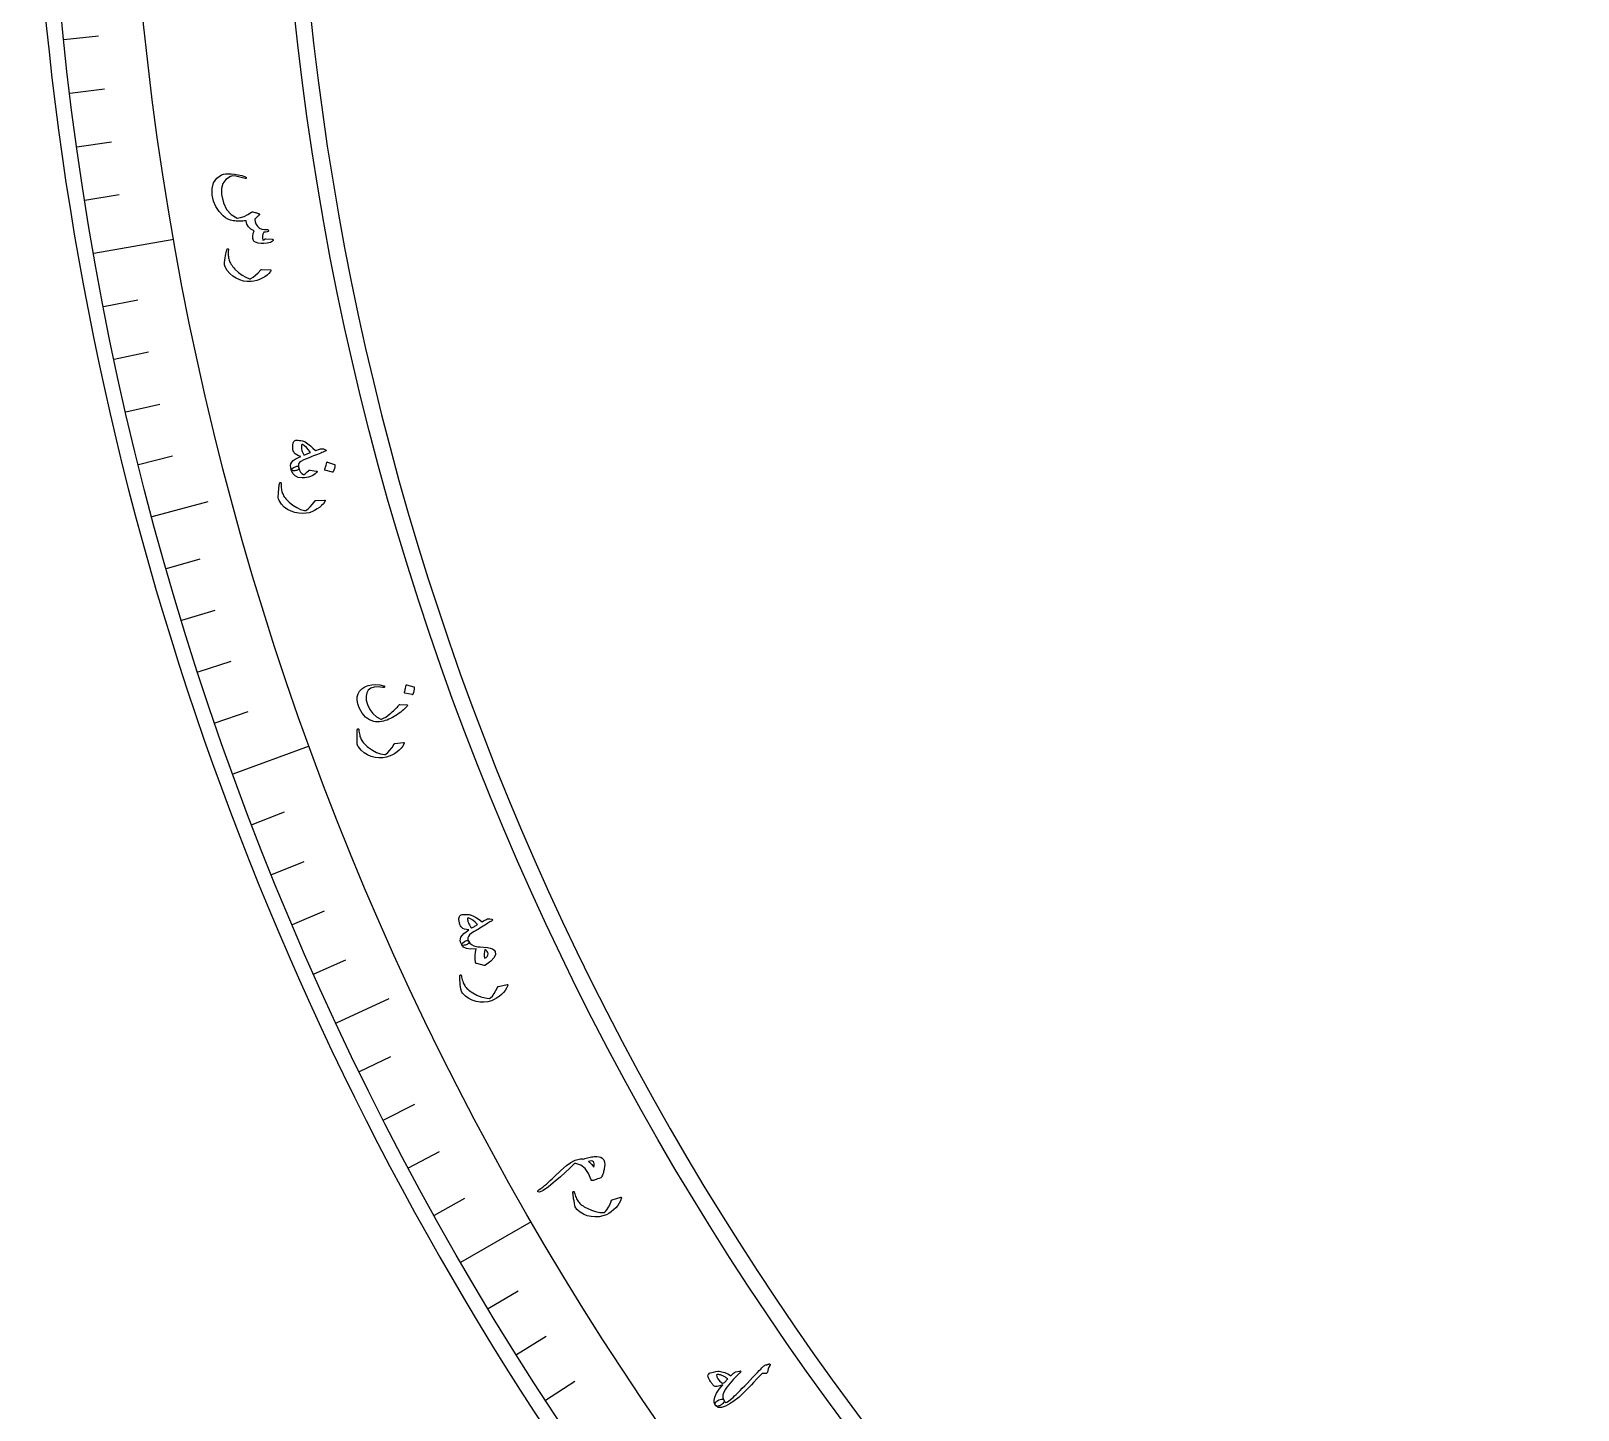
# Model space of a CAD drawing. Header units: millimetres. Extents: x -77 to 77, y -78 to 103.
# Drawn here: x -77.5 to -38.91, y -42.24 to -7.84 of the extents above; entities that cross this region are included whole.
import ezdxf

# ---------------------------------------------------------------- set-up
doc = ezdxf.new("R2010")
doc.units = ezdxf.units.MM
for name, color, linetype in [('CUT_INNER', 6, 'Continuous'), ('CUT_OUTER', 1, 'Continuous'), ('ENGRAVE', 7, 'Continuous'), ('ENGRAVE_FINE', 8, 'Continuous'), ('TEXT', 5, 'Continuous')]:
    doc.layers.add(name, color=color, linetype=linetype)

msp = doc.modelspace()

# ---------------------------------------------------------------- linework, layer by layer
at = {"layer": 'CUT_INNER'}
msp.add_arc((0.0001, -0.0002), 70.9124, 92.273101, 354.023615, dxfattribs=at)
at = {"layer": 'CUT_OUTER'}
msp.add_arc((0, -0.0003), 77.4997, 178.346942, 3.754487, dxfattribs=at)
at = {"layer": 'ENGRAVE'}
for points in [[(-75.9334, -13.3891), (-73.9352, -13.0368)], [(-74.4775, -19.9562), (-73.0776, -19.5811)], [(-72.4548, -26.3714), (-70.5482, -25.6774)], [(-69.8806, -32.5859), (-68.5672, -31.9734)], [(-66.7747, -38.5524), (-65.0176, -37.5379)]]:
    msp.add_lwpolyline(points, dxfattribs=at)
for radius in [77.1047, 75.0758, 71.3077]:
    msp.add_circle((0, 0), radius, dxfattribs=at)
at = {"layer": 'ENGRAVE_FINE'}
for points in [[(-76.6824, -8.0596), (-75.8176, -7.9687)], [(-76.53, -9.3967), (-75.667, -9.2907)], [(-76.3544, -10.7309), (-75.4933, -10.6099)], [(-76.1555, -12.0618), (-75.2966, -11.9258)], [(-75.6881, -14.7123), (-74.8345, -14.5464)], [(-75.4198, -16.031), (-74.5693, -15.8502)], [(-75.1286, -17.3448), (-74.2813, -17.1492)], [(-74.8144, -18.6533), (-73.9707, -18.443)], [(-74.1178, -21.2529), (-73.282, -21.0133)], [(-73.7356, -22.5432), (-72.9041, -22.289)], [(-73.331, -23.8267), (-72.504, -23.558)], [(-72.904, -25.1029), (-72.0818, -24.8198)], [(-71.9835, -27.6319), (-71.1717, -27.3203)], [(-71.4903, -28.8839), (-70.684, -28.5582)], [(-70.9753, -30.1272), (-70.1749, -29.7875)], [(-70.4387, -31.3613), (-69.6443, -31.0076)], [(-69.3013, -33.8005), (-68.5197, -33.4193)], [(-68.7008, -35.0048), (-67.9261, -34.6101)], [(-68.0795, -36.1985), (-67.3117, -35.7903)], [(-67.4373, -37.3811), (-66.6768, -36.9596)], [(-66.0917, -39.7119), (-65.3463, -39.264)], [(-65.3885, -40.8593), (-64.6511, -40.3985)], [(-64.6655, -41.9943), (-63.9362, -41.5207)]]:
    msp.add_lwpolyline(points, dxfattribs=at)
at = {"layer": 'TEXT'}
for points in [[(-71.4841, -13.037), (-71.4741, -13.039), (-71.4666, -13.0425), (-71.4615, -13.0476), (-71.4589, -13.0543), (-71.4584, -13.0634), (-71.4602, -13.0715), (-71.4644, -13.0787), (-71.4709, -13.085), (-71.4954, -13.1019), (-71.5268, -13.1166), (-71.5653, -13.129), (-71.6109, -13.1391), (-71.6866, -13.1482), (-71.7603, -13.1473), (-71.832, -13.1364), (-71.9017, -13.1153), (-71.919, -13.1069), (-71.9331, -13.0968), (-71.9439, -13.085), (-71.9515, -13.0715), (-71.9643, -13.0199), (-71.9652, -12.9621), (-71.9543, -12.898), (-71.9315, -12.8277), (-72.0152, -12.7868), (-72.0757, -12.7315), (-72.1132, -12.6619), (-72.1274, -12.5779), (-72.1729, -12.583), (-72.2169, -12.5866), (-72.2594, -12.5887), (-72.3004, -12.5893), (-72.34, -12.5884), (-72.3787, -12.5861), (-72.4165, -12.5823), (-72.4532, -12.5771), (-72.5204, -12.5619), (-72.5845, -12.5367), (-72.6453, -12.5014), (-72.7028, -12.4561), (-72.807, -12.3446), (-72.8877, -12.2213), (-72.9448, -12.0864), (-72.9782, -11.94), (-72.983, -11.7698), (-72.9456, -11.6288), (-72.8664, -11.5171), (-72.7454, -11.4348), (-72.6996, -11.419), (-72.6441, -11.4089), (-72.579, -11.4045), (-72.5042, -11.4057), (-72.4212, -11.4134), (-72.3338, -11.4289), (-72.2418, -11.4521), (-72.1452, -11.4831), (-72.139, -11.4858), (-72.1343, -11.4896), (-72.1311, -11.4944), (-72.1293, -11.5003), (-72.1289, -11.5064), (-72.1296, -11.5119), (-72.1316, -11.5167), (-72.1348, -11.5209), (-72.1399, -11.5242), (-72.1455, -11.5259), (-72.1517, -11.5261), (-72.1583, -11.5247), (-72.2864, -11.4863), (-72.3901, -11.4648), (-72.4694, -11.4603), (-72.5243, -11.4728), (-72.6381, -11.5466), (-72.7134, -11.6465), (-72.7501, -11.7725), (-72.7479, -11.9245), (-72.7005, -12.1298), (-72.6189, -12.2965), (-72.5034, -12.4244), (-72.3542, -12.5135), (-72.2686, -12.4983), (-72.1805, -12.4686), (-72.09, -12.4245), (-71.9969, -12.3659), (-71.9877, -12.359), (-71.9791, -12.3546), (-71.9711, -12.3529), (-71.9639, -12.3537), (-71.9381, -12.361), (-71.9138, -12.3681), (-71.8911, -12.3749), (-71.87, -12.3815), (-71.8507, -12.3877), (-71.8335, -12.3938), (-71.8184, -12.3997), (-71.8054, -12.4054), (-71.7997, -12.409), (-71.7969, -12.4133), (-71.797, -12.4184), (-71.7999, -12.4242), (-71.8024, -12.4274), (-71.8063, -12.4319), (-71.8116, -12.4378), (-71.8183, -12.445), (-71.8265, -12.4533), (-71.8362, -12.4624), (-71.8474, -12.4723), (-71.8601, -12.483), (-71.8844, -12.5045), (-71.9017, -12.5221), (-71.912, -12.5357), (-71.9153, -12.5453), (-71.9103, -12.6016), (-71.891, -12.6554), (-71.8576, -12.7067), (-71.8101, -12.7554), (-71.7814, -12.7711), (-71.7368, -12.7836), (-71.6763, -12.793), (-71.5997, -12.7992), (-71.5925, -12.7998), (-71.586, -12.8022), (-71.5803, -12.8064), (-71.5754, -12.8124), (-71.5718, -12.8182), (-71.57, -12.824), (-71.5697, -12.8299), (-71.5712, -12.8357), (-71.5831, -12.8462), (-71.6076, -12.8538), (-71.6447, -12.8584), (-71.6945, -12.86), (-71.7132, -12.9077), (-71.7223, -12.9568), (-71.7217, -13.0071), (-71.7115, -13.0587), (-71.696, -13.0552), (-71.6837, -13.0509), (-71.6746, -13.0458), (-71.6687, -13.0399), (-71.6632, -13.0334), (-71.6574, -13.029), (-71.6512, -13.0268), (-71.6446, -13.0267)], [(-71.5257, -13.8026), (-71.5216, -13.803), (-71.5183, -13.8039), (-71.5157, -13.8052), (-71.5138, -13.8069), (-71.5121, -13.8127), (-71.5134, -13.8206), (-71.5176, -13.8303), (-71.5247, -13.842), (-71.5633, -13.8897), (-71.6101, -13.9335), (-71.6652, -13.9735), (-71.7284, -14.0095), (-71.7977, -14.0416), (-71.8674, -14.0666), (-71.9373, -14.0844), (-72.0076, -14.0951), (-72.103, -14.0941), (-72.1972, -14.08), (-72.29, -14.0527), (-72.3814, -14.0123), (-72.4674, -13.9592), (-72.5417, -13.8937), (-72.6041, -13.8158), (-72.6548, -13.7255), (-72.6651, -13.7007), (-72.6714, -13.6751), (-72.6738, -13.6487), (-72.6721, -13.6216), (-72.6627, -13.5581), (-72.6536, -13.5007), (-72.6449, -13.4494), (-72.6365, -13.4042), (-72.6284, -13.3652), (-72.6207, -13.3325), (-72.6134, -13.3062), (-72.6064, -13.2862), (-72.6039, -13.2818), (-72.6012, -13.2785), (-72.5983, -13.2763), (-72.5952, -13.2752), (-72.591, -13.2749), (-72.5869, -13.2754), (-72.5829, -13.2767), (-72.5791, -13.279), (-72.5759, -13.2821), (-72.5738, -13.2863), (-72.573, -13.2916), (-72.5734, -13.2979), (-72.5764, -13.3366), (-72.578, -13.3734), (-72.5781, -13.4082), (-72.5768, -13.4411), (-72.5739, -13.4723), (-72.5696, -13.5021), (-72.5636, -13.5305), (-72.5562, -13.5575), (-72.5467, -13.5841), (-72.5348, -13.6112), (-72.5205, -13.6388), (-72.5037, -13.6669), (-72.4843, -13.6955), (-72.4622, -13.7245), (-72.4374, -13.7539), (-72.4098, -13.7838), (-72.3238, -13.866), (-72.2345, -13.9332), (-72.1418, -13.9855), (-72.046, -14.0228), (-72.0384, -14.0249), (-72.0301, -14.0252), (-72.021, -14.0237), (-72.0111, -14.0204), (-71.9558, -13.9864), (-71.8963, -13.9383), (-71.8325, -13.8762), (-71.7646, -13.8001), (-71.76, -13.7964), (-71.7558, -13.794), (-71.7519, -13.7927), (-71.7483, -13.7925)], [(-70.1535, -18.2898), (-70.1372, -18.2986), (-70.1331, -18.3078), (-70.1412, -18.3174), (-70.1616, -18.3275), (-70.1742, -18.3323), (-70.1916, -18.3392), (-70.2137, -18.3482), (-70.2406, -18.3593), (-70.2726, -18.3724), (-70.31, -18.3874), (-70.3527, -18.4045), (-70.4008, -18.4235), (-70.4481, -18.4422), (-70.4904, -18.4589), (-70.5278, -18.4737), (-70.5602, -18.4864), (-70.5876, -18.4972), (-70.6098, -18.5058), (-70.6267, -18.5125), (-70.6385, -18.517), (-70.7121, -18.5478), (-70.7674, -18.5788), (-70.8044, -18.6102), (-70.8231, -18.6418), (-70.8283, -18.662), (-70.8291, -18.6849), (-70.8255, -18.7107), (-70.8176, -18.7392), (-70.8158, -18.7569), (-70.8206, -18.7721), (-70.832, -18.7848), (-70.8499, -18.795), (-70.8726, -18.803), (-70.8962, -18.8084), (-70.9208, -18.8113), (-70.9464, -18.8116), (-70.9689, -18.8093), (-70.9863, -18.8047), (-70.9987, -18.798), (-71.0061, -18.7891), (-71.0202, -18.7338), (-71.0228, -18.6836), (-71.0139, -18.6386), (-70.9935, -18.5988), (-70.9583, -18.5606), (-70.9084, -18.5237), (-70.8439, -18.488), (-70.7648, -18.4537), (-70.8228, -18.4371), (-70.8701, -18.4171), (-70.9068, -18.3938), (-70.9329, -18.3672), (-70.9459, -18.3434), (-70.9561, -18.3142), (-70.9635, -18.2795), (-70.9681, -18.2393), (-70.9694, -18.196), (-70.9675, -18.1589), (-70.9622, -18.128), (-70.9537, -18.1032), (-70.9409, -18.0817), (-70.9258, -18.0658), (-70.9084, -18.0555), (-70.8888, -18.0508), (-70.8631, -18.0495), (-70.834, -18.0508), (-70.8013, -18.055), (-70.7652, -18.0618), (-70.7285, -18.0703), (-70.6989, -18.0784), (-70.6764, -18.0861), (-70.6609, -18.0933), (-70.5941, -18.1381), (-70.529, -18.1889), (-70.4656, -18.2456), (-70.404, -18.3083), (-70.3645, -18.2951), (-70.3302, -18.2841), (-70.3013, -18.2753), (-70.2777, -18.2687), (-70.2574, -18.2647), (-70.2387, -18.2636), (-70.2214, -18.2654), (-70.2057, -18.27)], [(-70.5282, -18.3562), (-70.574, -18.2871), (-70.6228, -18.231), (-70.6746, -18.1879), (-70.7294, -18.1578), (-70.7362, -18.1566), (-70.7417, -18.1581), (-70.7459, -18.1624), (-70.7488, -18.1695), (-70.7526, -18.1938), (-70.7536, -18.2194), (-70.7519, -18.2463), (-70.7475, -18.2744), (-70.7404, -18.3038), (-70.7306, -18.3344), (-70.7181, -18.3663), (-70.7028, -18.3994), (-70.6997, -18.4043), (-70.6952, -18.4092), (-70.6894, -18.414), (-70.6821, -18.4187), (-70.6653, -18.4129), (-70.6477, -18.4066), (-70.6295, -18.3997), (-70.6106, -18.3922), (-70.591, -18.3841), (-70.5708, -18.3754), (-70.5498, -18.3661), (-70.5282, -18.3562)], [(-70.5307, -18.7977), (-70.3852, -18.8216), (-70.3686, -18.8264), (-70.3611, -18.8342), (-70.3625, -18.8449), (-70.373, -18.8586), (-70.4076, -18.888), (-70.4449, -18.9138), (-70.4851, -18.9358), (-70.5281, -18.954), (-70.5742, -18.9685), (-70.6237, -18.9792), (-70.6767, -18.986), (-70.7331, -18.9889), (-70.8322, -18.9782), (-70.9107, -18.9413), (-70.9688, -18.8783), (-71.0061, -18.7891), (-71.0023, -18.7767), (-70.9851, -18.7605), (-70.9547, -18.7405), (-70.911, -18.7167), (-70.8868, -18.7068), (-70.8661, -18.702), (-70.8487, -18.7023), (-70.8348, -18.7078), (-70.8286, -18.7135), (-70.8236, -18.7206), (-70.8199, -18.7292), (-70.8176, -18.7392), (-70.8003, -18.7969), (-70.7751, -18.8443), (-70.7419, -18.8814), (-70.7008, -18.9083), (-70.6979, -18.9092), (-70.6945, -18.9088), (-70.6906, -18.9072), (-70.6862, -18.9043), (-70.6588, -18.8882), (-70.6319, -18.8679), (-70.6056, -18.8437), (-70.5798, -18.8153), (-70.5698, -18.8056), (-70.5582, -18.7995), (-70.5452, -18.7968), (-70.5307, -18.7977)], [(-69.9246, -18.6562), (-69.9213, -18.6581), (-69.9187, -18.6613), (-69.917, -18.6658), (-69.916, -18.6717), (-69.9217, -18.7164), (-69.9316, -18.7598), (-69.9459, -18.8019), (-69.9644, -18.8426), (-69.9677, -18.847), (-69.9715, -18.8495), (-69.9758, -18.8503), (-69.9806, -18.8492), (-70.1659, -18.7942), (-70.1707, -18.7916), (-70.1728, -18.7871), (-70.1724, -18.7809), (-70.1694, -18.7728), (-70.1668, -18.7658), (-70.163, -18.7549), (-70.158, -18.7401), (-70.1518, -18.7213), (-70.1444, -18.6983), (-70.136, -18.6708), (-70.1266, -18.6389), (-70.116, -18.6026), (-70.114, -18.5976), (-70.1114, -18.5947), (-70.1083, -18.5938), (-70.1046, -18.5951)], [(-70.1746, -19.5439), (-70.1705, -19.544), (-70.1671, -19.5446), (-70.1644, -19.5457), (-70.1624, -19.5472), (-70.1602, -19.553), (-70.1608, -19.5608), (-70.1642, -19.5709), (-70.1704, -19.5831), (-70.205, -19.6338), (-70.2482, -19.6813), (-70.2998, -19.7255), (-70.3599, -19.7666), (-70.4264, -19.8042), (-70.4938, -19.8347), (-70.5621, -19.8581), (-70.6312, -19.8745), (-70.7264, -19.8812), (-70.8214, -19.8747), (-70.9161, -19.8551), (-71.0106, -19.8222), (-71.1006, -19.7762), (-71.1799, -19.717), (-71.2484, -19.6444), (-71.3062, -19.5584), (-71.3185, -19.5345), (-71.3269, -19.5095), (-71.3313, -19.4834), (-71.3319, -19.4563), (-71.3276, -19.3923), (-71.3232, -19.3343), (-71.3186, -19.2825), (-71.3139, -19.2367), (-71.3091, -19.1972), (-71.3041, -19.164), (-71.2989, -19.1371), (-71.2935, -19.1166), (-71.2913, -19.1121), (-71.2889, -19.1086), (-71.2862, -19.1062), (-71.2832, -19.1048), (-71.279, -19.1041), (-71.2749, -19.1043), (-71.2709, -19.1053), (-71.2668, -19.1072), (-71.2634, -19.1101), (-71.2611, -19.1142), (-71.2598, -19.1194), (-71.2596, -19.1257), (-71.2595, -19.1645), (-71.2581, -19.2012), (-71.2554, -19.236), (-71.2514, -19.2686), (-71.2461, -19.2995), (-71.2393, -19.3289), (-71.2311, -19.3567), (-71.2215, -19.3831), (-71.21, -19.4088), (-71.1959, -19.4348), (-71.1794, -19.4611), (-71.1603, -19.4878), (-71.1387, -19.5147), (-71.1143, -19.5418), (-71.0872, -19.5692), (-71.0573, -19.5968), (-70.9649, -19.6717), (-70.8704, -19.7315), (-70.7739, -19.776), (-70.6754, -19.8055), (-70.6676, -19.807), (-70.6593, -19.8066), (-70.6503, -19.8044), (-70.6408, -19.8003), (-70.5884, -19.7619), (-70.533, -19.7091), (-70.4745, -19.6421), (-70.4129, -19.5608), (-70.4086, -19.5568), (-70.4046, -19.554), (-70.4008, -19.5524), (-70.3973, -19.5519)], [(-68.1184, -24.6844), (-68.1466, -24.7138), (-68.1766, -24.7432), (-68.2082, -24.7728), (-68.2416, -24.8024), (-68.277, -24.8319), (-68.3148, -24.8611), (-68.355, -24.8901), (-68.3976, -24.9188), (-68.4406, -24.9458), (-68.484, -24.9704), (-68.5279, -24.9926), (-68.5722, -25.0124), (-68.6171, -25.0298), (-68.6628, -25.0449), (-68.7091, -25.0576), (-68.7562, -25.0679), (-68.8069, -25.0752), (-68.8553, -25.0775), (-68.9015, -25.0749), (-68.9455, -25.0675), (-69.054, -25.027), (-69.1509, -24.957), (-69.2361, -24.8574), (-69.3096, -24.7282), (-69.3475, -24.6293), (-69.3654, -24.5372), (-69.3632, -24.4519), (-69.3409, -24.3735), (-69.3005, -24.3063), (-69.2451, -24.2504), (-69.1749, -24.2058), (-69.0898, -24.1724), (-68.9945, -24.1521), (-68.8981, -24.1461), (-68.8008, -24.1543), (-68.7025, -24.1766), (-68.6905, -24.1814), (-68.6826, -24.1873), (-68.6789, -24.1945), (-68.6795, -24.2028), (-68.6835, -24.2118), (-68.6917, -24.2169), (-68.7043, -24.218), (-68.7211, -24.2152), (-68.8402, -24.2004), (-68.9404, -24.2074), (-69.0216, -24.2365), (-69.0839, -24.2878), (-69.1243, -24.3557), (-69.1413, -24.4377), (-69.1349, -24.5337), (-69.105, -24.6436), (-69.0461, -24.7684), (-68.971, -24.8713), (-68.8796, -24.9523), (-68.7721, -25.0114), (-68.7688, -25.0122), (-68.7644, -25.012), (-68.7589, -25.0109), (-68.7523, -25.0088), (-68.7023, -24.9873), (-68.6468, -24.9548), (-68.5858, -24.9115), (-68.5191, -24.8572), (-68.4862, -24.8283), (-68.4557, -24.8009), (-68.4277, -24.7749), (-68.4022, -24.7505), (-68.3793, -24.7275), (-68.3593, -24.7057), (-68.3421, -24.6853), (-68.3278, -24.6663), (-68.32, -24.6569), (-68.3122, -24.6503), (-68.3042, -24.6466), (-68.296, -24.6456), (-68.1232, -24.6519), (-68.1124, -24.6544), (-68.108, -24.6606), (-68.11, -24.6706), (-68.1184, -24.6844)], [(-67.9466, -24.201), (-67.9431, -24.2026), (-67.9403, -24.2056), (-67.9382, -24.2099), (-67.9367, -24.2157), (-67.9388, -24.2606), (-67.9453, -24.3045), (-67.9561, -24.3475), (-67.9713, -24.3895), (-67.9742, -24.3941), (-67.9778, -24.397), (-67.982, -24.398), (-67.9869, -24.3974), (-68.1759, -24.3579), (-68.1809, -24.3557), (-68.1834, -24.3515), (-68.1835, -24.3452), (-68.1811, -24.337), (-68.1791, -24.3298), (-68.1761, -24.3187), (-68.1724, -24.3035), (-68.1677, -24.2843), (-68.1622, -24.2609), (-68.1561, -24.2329), (-68.1492, -24.2004), (-68.1416, -24.1634), (-68.14, -24.1583), (-68.1377, -24.1552), (-68.1346, -24.1541), (-68.1308, -24.155)], [(-68.203, -25.5887), (-68.1989, -25.5884), (-68.1955, -25.5887), (-68.1927, -25.5896), (-68.1906, -25.591), (-68.188, -25.5965), (-68.1879, -25.6044), (-68.1904, -25.6147), (-68.1954, -25.6274), (-68.2255, -25.6809), (-68.2644, -25.7319), (-68.3119, -25.7805), (-68.3682, -25.8267), (-68.4312, -25.8699), (-68.4957, -25.9062), (-68.5617, -25.9355), (-68.6291, -25.9578), (-68.7234, -25.9728), (-68.8186, -25.9747), (-68.9146, -25.9633), (-69.0116, -25.9388), (-69.1052, -25.9009), (-69.1894, -25.8487), (-69.264, -25.7824), (-69.3291, -25.7018), (-69.3434, -25.6791), (-69.354, -25.6549), (-69.3607, -25.6293), (-69.3636, -25.6023), (-69.3649, -25.5382), (-69.3656, -25.4801), (-69.3655, -25.428), (-69.3649, -25.382), (-69.3635, -25.3422), (-69.3614, -25.3087), (-69.3585, -25.2815), (-69.355, -25.2606), (-69.3532, -25.2559), (-69.3511, -25.2522), (-69.3486, -25.2496), (-69.3457, -25.2479), (-69.3416, -25.2469), (-69.3375, -25.2467), (-69.3334, -25.2474), (-69.3292, -25.2489), (-69.3255, -25.2515), (-69.3228, -25.2553), (-69.3212, -25.2604), (-69.3204, -25.2667), (-69.3169, -25.3053), (-69.3123, -25.3418), (-69.3066, -25.3762), (-69.2998, -25.4084), (-69.2918, -25.4387), (-69.2825, -25.4673), (-69.2719, -25.4944), (-69.26, -25.5197), (-69.2463, -25.5444), (-69.23, -25.5691), (-69.2112, -25.5939), (-69.1899, -25.6187), (-69.1661, -25.6437), (-69.1394, -25.6686), (-69.11, -25.6935), (-69.0778, -25.7183), (-68.9792, -25.785), (-68.8799, -25.8362), (-68.7798, -25.8722), (-68.6791, -25.8929), (-68.6713, -25.8937), (-68.663, -25.8927), (-68.6543, -25.8897), (-68.6451, -25.8848), (-68.5963, -25.8419), (-68.5456, -25.7845), (-68.4932, -25.7126), (-68.4389, -25.6262), (-68.4351, -25.6219), (-68.4313, -25.6188), (-68.4277, -25.6168), (-68.4242, -25.6161)], [(-66.0006, -29.9992), (-65.983, -30.0051), (-65.9774, -30.0135), (-65.9838, -30.0244), (-66.0021, -30.0377), (-66.0137, -30.0446), (-66.0296, -30.0544), (-66.0499, -30.067), (-66.0746, -30.0826), (-66.1039, -30.1009), (-66.1381, -30.1221), (-66.1773, -30.1462), (-66.2215, -30.1732), (-66.2648, -30.1997), (-66.3037, -30.2234), (-66.338, -30.2443), (-66.3678, -30.2624), (-66.3929, -30.2777), (-66.4133, -30.29), (-66.4288, -30.2994), (-66.4397, -30.3059), (-66.5069, -30.3488), (-66.5561, -30.3888), (-66.5872, -30.426), (-66.6002, -30.4604), (-66.6019, -30.4811), (-66.5988, -30.5039), (-66.5909, -30.5287), (-66.5782, -30.5554), (-66.5734, -30.5725), (-66.5756, -30.5883), (-66.5846, -30.6028), (-66.6005, -30.6159), (-66.6214, -30.6277), (-66.6438, -30.6371), (-66.6676, -30.6441), (-66.6927, -30.6488), (-66.7153, -30.6503), (-66.7332, -30.6488), (-66.7466, -30.6443), (-66.7554, -30.6368), (-66.7787, -30.5847), (-66.7898, -30.5357), (-66.7887, -30.4898), (-66.7755, -30.4471), (-66.7473, -30.4035), (-66.7045, -30.3586), (-66.647, -30.3124), (-66.575, -30.2651), (-66.6349, -30.2586), (-66.6849, -30.247), (-66.7251, -30.2303), (-66.7553, -30.2085), (-66.7722, -30.1874), (-66.7872, -30.1603), (-66.8004, -30.1274), (-66.8118, -30.0885), (-66.8205, -30.0461), (-66.8249, -30.0092), (-66.8251, -29.9779), (-66.8209, -29.952), (-66.8119, -29.9287), (-66.7998, -29.9104), (-66.7844, -29.8973), (-66.7659, -29.8893), (-66.7408, -29.8836), (-66.7119, -29.88), (-66.679, -29.8785), (-66.6422, -29.8791), (-66.6046, -29.8812), (-66.574, -29.8841), (-66.5505, -29.8878), (-66.5341, -29.8923), (-66.4606, -29.925), (-66.3878, -29.9639), (-66.3157, -30.009), (-66.2443, -30.0602), (-66.2076, -30.0404), (-66.1757, -30.0238), (-66.1487, -30.0102), (-66.1265, -29.9997), (-66.1073, -29.9923), (-66.089, -29.988), (-66.0717, -29.9868), (-66.0554, -29.9887)], [(-66.3584, -30.1286), (-66.4153, -30.0683), (-66.473, -30.0214), (-66.5314, -29.9878), (-66.5906, -29.9675), (-66.5974, -29.9675), (-66.6026, -29.9699), (-66.606, -29.9749), (-66.6077, -29.9823), (-66.6072, -30.0069), (-66.6039, -30.0323), (-66.5977, -30.0585), (-66.5885, -30.0855), (-66.5765, -30.1132), (-66.5616, -30.1417), (-66.5438, -30.171), (-66.5231, -30.201), (-66.5192, -30.2053), (-66.514, -30.2094), (-66.5074, -30.2131), (-66.4994, -30.2165), (-66.4838, -30.2079), (-66.4676, -30.1987), (-66.4508, -30.1888), (-66.4335, -30.1782), (-66.4156, -30.1668), (-66.3971, -30.1548), (-66.378, -30.1421), (-66.3584, -30.1286)], [(-65.9176, -30.8058), (-65.9108, -30.8772), (-65.9486, -30.9569), (-66.0309, -31.0447), (-66.1579, -31.1408), (-66.1675, -31.1467), (-66.1768, -31.1503), (-66.1856, -31.1516), (-66.194, -31.1506), (-66.3802, -31.106), (-66.3919, -31.1023), (-66.401, -31.0959), (-66.4075, -31.0868), (-66.4114, -31.075), (-66.4208, -30.9896), (-66.4211, -30.9055), (-66.4124, -30.8227), (-66.3947, -30.7412), (-66.5299, -30.7446), (-66.6352, -30.7284), (-66.7104, -30.6924), (-66.7554, -30.6368), (-66.7561, -30.6286), (-66.7517, -30.6177), (-66.7422, -30.6042), (-66.7277, -30.5881), (-66.6884, -30.5556), (-66.6544, -30.5348), (-66.6258, -30.5257), (-66.6025, -30.5283), (-66.5952, -30.5328), (-66.5888, -30.5388), (-66.5831, -30.5463), (-66.5782, -30.5554), (-66.5499, -30.5969), (-66.5087, -30.6312), (-66.4548, -30.6583), (-66.388, -30.6783), (-66.3519, -30.6839), (-66.294, -30.6904), (-66.2142, -30.6977), (-66.1124, -30.7058), (-66.0426, -30.7166), (-65.9868, -30.7368), (-65.9452, -30.7665), (-65.9176, -30.8058)], [(-66.1759, -30.7544), (-66.1895, -30.8055), (-66.1953, -30.859), (-66.1935, -30.9149), (-66.1838, -30.9733), (-66.1465, -30.9524), (-66.1198, -30.9272), (-66.1038, -30.8977), (-66.0985, -30.864), (-66.1033, -30.8303), (-66.1178, -30.8008), (-66.142, -30.7755), (-66.1759, -30.7544)], [(-65.6216, -31.6266), (-65.6175, -31.6259), (-65.6141, -31.6259), (-65.6112, -31.6265), (-65.609, -31.6277), (-65.6059, -31.6329), (-65.6051, -31.6408), (-65.6067, -31.6513), (-65.6106, -31.6644), (-65.6357, -31.7204), (-65.6698, -31.7747), (-65.7128, -31.8274), (-65.7647, -31.8785), (-65.8235, -31.9272), (-65.8845, -31.9691), (-65.9475, -32.0043), (-66.0127, -32.0326), (-66.1053, -32.056), (-66.1999, -32.0664), (-66.2966, -32.0637), (-66.3953, -32.048), (-66.492, -32.0187), (-66.5805, -31.9744), (-66.6608, -31.915), (-66.7329, -31.8407), (-66.7492, -31.8193), (-66.7619, -31.7961), (-66.7709, -31.7713), (-66.7762, -31.7446), (-66.7833, -31.6809), (-66.7892, -31.6231), (-66.7939, -31.5712), (-66.7973, -31.5254), (-66.7995, -31.4856), (-66.8004, -31.452), (-66.8001, -31.4247), (-66.7984, -31.4036), (-66.7971, -31.3987), (-66.7953, -31.3948), (-66.7931, -31.392), (-66.7903, -31.3901), (-66.7864, -31.3887), (-66.7823, -31.3881), (-66.7781, -31.3884), (-66.7738, -31.3896), (-66.7699, -31.3918), (-66.7669, -31.3954), (-66.7647, -31.4003), (-66.7635, -31.4065), (-66.7565, -31.4447), (-66.7486, -31.4806), (-66.7399, -31.5143), (-66.7302, -31.5457), (-66.7195, -31.5752), (-66.7076, -31.6029), (-66.6946, -31.6289), (-66.6805, -31.6531), (-66.6646, -31.6764), (-66.6462, -31.6995), (-66.6252, -31.7225), (-66.6018, -31.7454), (-66.5758, -31.768), (-66.547, -31.7904), (-66.5154, -31.8126), (-66.4812, -31.8345), (-66.377, -31.8919), (-66.2734, -31.934), (-66.1706, -31.9609), (-66.0684, -31.9724), (-66.0605, -31.9725), (-66.0523, -31.9707), (-66.0439, -31.967), (-66.0352, -31.9612), (-65.9904, -31.9142), (-65.9452, -31.8525), (-65.8994, -31.7761), (-65.8532, -31.6852), (-65.8497, -31.6805), (-65.8463, -31.6771), (-65.8428, -31.6748), (-65.8394, -31.6738)], [(-63.7192, -35.9822), (-63.6862, -35.9703), (-63.6528, -35.9594), (-63.6191, -35.9492), (-63.585, -35.94), (-63.5507, -35.9321), (-63.5162, -35.9257), (-63.4816, -35.921), (-63.4468, -35.9179), (-63.381, -35.9172), (-63.3258, -35.9238), (-63.2811, -35.9375), (-63.2469, -35.9585), (-63.2123, -36.0003), (-63.1927, -36.0568), (-63.188, -36.1281), (-63.1982, -36.2142), (-63.203, -36.2391), (-63.2086, -36.2638), (-63.2148, -36.2882), (-63.2218, -36.3125), (-63.2295, -36.3367), (-63.2377, -36.361), (-63.2466, -36.3853), (-63.256, -36.4096), (-63.262, -36.4227), (-63.2692, -36.4334), (-63.2774, -36.4416), (-63.2868, -36.4473), (-63.3288, -36.463), (-63.3664, -36.4769), (-63.3996, -36.4888), (-63.4285, -36.4988), (-63.4525, -36.5069), (-63.4713, -36.5129), (-63.485, -36.5168), (-63.4933, -36.5186), (-63.5052, -36.5181), (-63.5148, -36.514), (-63.5219, -36.5064), (-63.5268, -36.4952), (-63.59, -36.3375), (-63.6745, -36.2172), (-63.7804, -36.1343), (-63.9079, -36.0888), (-63.9209, -36.0879), (-63.9324, -36.0895), (-63.9425, -36.0938), (-63.9511, -36.1006), (-64.0593, -36.2059), (-64.1734, -36.3129), (-64.2935, -36.4214), (-64.4195, -36.5316), (-64.5924, -36.6737), (-64.7227, -36.7658), (-64.8105, -36.8077), (-64.8557, -36.7993), (-64.8593, -36.7875), (-64.855, -36.7742), (-64.8429, -36.7592), (-64.823, -36.7427), (-64.7795, -36.7118), (-64.735, -36.6782), (-64.6896, -36.6418), (-64.6432, -36.6027), (-64.5959, -36.5612), (-64.5476, -36.5176), (-64.4983, -36.4719), (-64.448, -36.424), (-64.279, -36.2639), (-64.1415, -36.1435), (-64.0354, -36.0627), (-63.961, -36.0212), (-63.9234, -36.0072), (-63.8879, -35.9959), (-63.8543, -35.9875), (-63.8226, -35.982), (-63.7932, -35.9789), (-63.7662, -35.9779), (-63.7415, -35.979), (-63.7192, -35.9822)], [(-63.5938, -36.041), (-63.5767, -36.0543), (-63.5596, -36.0689), (-63.5426, -36.0848), (-63.5256, -36.102), (-63.5087, -36.1203), (-63.492, -36.1396), (-63.4755, -36.16), (-63.4592, -36.1814), (-63.4529, -36.1346), (-63.4528, -36.0973), (-63.4588, -36.0695), (-63.471, -36.051), (-63.4952, -36.0345), (-63.5237, -36.0274), (-63.5566, -36.0295), (-63.5938, -36.041)], [(-62.7893, -36.9315), (-62.7853, -36.9306), (-62.7818, -36.9303), (-62.779, -36.9306), (-62.7767, -36.9316), (-62.7731, -36.9366), (-62.7717, -36.9444), (-62.7724, -36.955), (-62.7752, -36.9684), (-62.7956, -37.0262), (-62.8251, -37.0832), (-62.8636, -37.1392), (-62.9111, -37.1944), (-62.9657, -37.2478), (-63.023, -37.2946), (-63.083, -37.3349), (-63.1456, -37.3684), (-63.2359, -37.3994), (-63.3293, -37.4176), (-63.4259, -37.4229), (-63.5256, -37.4154), (-63.6244, -37.3942), (-63.7163, -37.3573), (-63.8012, -37.3047), (-63.8791, -37.2366), (-63.8972, -37.2166), (-63.9117, -37.1946), (-63.9227, -37.1706), (-63.9302, -37.1445), (-63.9426, -37.0815), (-63.9532, -37.0244), (-63.9621, -36.9731), (-63.9694, -36.9277), (-63.9748, -36.8882), (-63.9785, -36.8548), (-63.9804, -36.8276), (-63.9805, -36.8064), (-63.9796, -36.8014), (-63.9781, -36.7974), (-63.9761, -36.7944), (-63.9736, -36.7923), (-63.9697, -36.7905), (-63.9657, -36.7897), (-63.9615, -36.7896), (-63.9571, -36.7904), (-63.9531, -36.7923), (-63.9497, -36.7956), (-63.9472, -36.8003), (-63.9454, -36.8064), (-63.9353, -36.8439), (-63.9245, -36.879), (-63.913, -36.9119), (-63.9007, -36.9424), (-63.8876, -36.9709), (-63.8735, -36.9975), (-63.8585, -37.0223), (-63.8424, -37.0453), (-63.8246, -37.0672), (-63.8043, -37.0887), (-63.7816, -37.1099), (-63.7564, -37.1308), (-63.7285, -37.1512), (-63.698, -37.1712), (-63.6647, -37.1907), (-63.6288, -37.2096), (-63.5202, -37.2583), (-63.4135, -37.2917), (-63.3088, -37.31), (-63.206, -37.3131), (-63.1981, -37.3125), (-63.1902, -37.3101), (-63.1821, -37.3056), (-63.1739, -37.2992), (-63.1331, -37.2486), (-63.0931, -37.1834), (-63.0539, -37.1035), (-63.0152, -37.0091), (-63.0122, -37.0041), (-63.009, -37.0004), (-63.0058, -36.9979), (-63.0025, -36.9966)], [(-60.1735, -41.7175), (-60.217, -41.793), (-60.2384, -41.8645), (-60.2378, -41.932), (-60.2151, -41.9956), (-60.2096, -42.0134), (-60.2119, -42.0325), (-60.2219, -42.0526), (-60.2398, -42.0739), (-60.2504, -42.0836), (-60.2615, -42.093), (-60.2731, -42.1021), (-60.2853, -42.111), (-60.298, -42.1192), (-60.3114, -42.1266), (-60.3254, -42.133), (-60.34, -42.1386), (-60.3651, -42.1461), (-60.3856, -42.1491), (-60.4013, -42.1474), (-60.4123, -42.1411), (-60.4332, -42.1111), (-60.4479, -42.0786), (-60.4565, -42.0435), (-60.4589, -42.0058), (-60.4424, -41.9182), (-60.4003, -41.8231), (-60.3328, -41.7204), (-60.2399, -41.6102), (-60.3197, -41.6396), (-60.3835, -41.6539), (-60.4314, -41.6532), (-60.4633, -41.6375), (-60.4753, -41.6253), (-60.4874, -41.6121), (-60.4996, -41.5977), (-60.5118, -41.5823), (-60.5242, -41.5656), (-60.5369, -41.5476), (-60.5498, -41.5283), (-60.563, -41.5077), (-60.5859, -41.469), (-60.6016, -41.4378), (-60.6102, -41.4143), (-60.6115, -41.3984), (-60.6053, -41.3666), (-60.5936, -41.342), (-60.5763, -41.3245), (-60.5536, -41.3141), (-60.4745, -41.2935), (-60.4117, -41.2797), (-60.3653, -41.2728), (-60.3351, -41.2727), (-60.3018, -41.2778), (-60.2673, -41.2854), (-60.2318, -41.2955), (-60.1952, -41.3082), (-60.1575, -41.3234), (-60.1187, -41.341), (-60.0788, -41.3612), (-60.0379, -41.3839), (-59.9739, -41.324), (-59.9658, -41.3173), (-59.9584, -41.3111), (-59.9516, -41.3055), (-59.9454, -41.3005), (-59.9396, -41.2962), (-59.934, -41.293), (-59.9288, -41.2908), (-59.9239, -41.2896), (-59.8155, -41.2673), (-59.7994, -41.2668), (-59.7947, -41.2746), (-59.8015, -41.2905), (-59.8197, -41.3147), (-59.8739, -41.3673), (-59.9251, -41.4194), (-59.9735, -41.471), (-60.0189, -41.5221), (-60.0615, -41.5724), (-60.1015, -41.6217), (-60.1388, -41.6701), (-60.1735, -41.7175)], [(-59.0956, -41.0924), (-59.0848, -41.0896), (-59.0757, -41.0896), (-59.0683, -41.0924), (-59.0626, -41.098), (-59.0596, -41.1045), (-59.059, -41.1118), (-59.0609, -41.1198), (-59.0652, -41.1285), (-59.0905, -41.1692), (-59.1094, -41.21), (-59.1219, -41.2511), (-59.1281, -41.2922), (-59.1327, -41.3075), (-59.1419, -41.3188), (-59.1555, -41.326), (-59.1736, -41.3292), (-59.1838, -41.3297), (-59.1941, -41.3301), (-59.2045, -41.3304), (-59.2149, -41.3306), (-59.2253, -41.3308), (-59.2357, -41.3311), (-59.246, -41.3315), (-59.2562, -41.332), (-59.2728, -41.345), (-59.3151, -41.3868), (-59.3833, -41.4575), (-59.4772, -41.557), (-59.5286, -41.6119), (-59.5772, -41.6631), (-59.6229, -41.7107), (-59.6656, -41.7546), (-59.7055, -41.7947), (-59.7423, -41.8307), (-59.7762, -41.8627), (-59.8072, -41.8907), (-59.8369, -41.9163), (-59.867, -41.9412), (-59.8977, -41.9655), (-59.9288, -41.9891), (-59.9604, -42.0121), (-59.9928, -42.0346), (-60.0259, -42.0566), (-60.0596, -42.0781), (-60.178, -42.1426), (-60.276, -42.1744), (-60.3535, -42.1735), (-60.4105, -42.1398), (-60.4282, -42.1159), (-60.4349, -42.0915), (-60.4306, -42.0669), (-60.4153, -42.042), (-60.3928, -42.019), (-60.367, -42.0004), (-60.3378, -41.9861), (-60.3053, -41.9761), (-60.2728, -41.9704), (-60.2472, -41.9714), (-60.2284, -41.9792), (-60.2164, -41.9938), (-60.2089, -42.0063), (-60.2022, -42.0174), (-60.1962, -42.0273), (-60.191, -42.0358), (-60.1862, -42.043), (-60.1816, -42.0488), (-60.1771, -42.0533), (-60.1728, -42.0563), (-60.1407, -42.0459), (-60.0986, -42.0204), (-60.0466, -41.98), (-59.9844, -41.9247), (-59.9485, -41.8904), (-59.9077, -41.8505), (-59.8621, -41.805), (-59.8117, -41.7538), (-59.7563, -41.6969), (-59.6956, -41.6346), (-59.6298, -41.5666), (-59.5587, -41.4931), (-59.4893, -41.4212), (-59.4284, -41.3578), (-59.3761, -41.3031), (-59.3323, -41.2569), (-59.2969, -41.2195), (-59.27, -41.1908), (-59.2515, -41.171), (-59.2414, -41.1599), (-59.2273, -41.1466), (-59.2104, -41.1351), (-59.1908, -41.1252), (-59.1683, -41.1169), (-59.1565, -41.1136), (-59.1454, -41.1104), (-59.1351, -41.1073), (-59.1257, -41.1042), (-59.117, -41.1011), (-59.1091, -41.0982), (-59.1019, -41.0952), (-59.0956, -41.0924)], [(-60.1184, -41.4657), (-60.1309, -41.4556), (-60.1442, -41.4454), (-60.1583, -41.435), (-60.1731, -41.4245), (-60.1889, -41.4142), (-60.206, -41.4044), (-60.2244, -41.3951), (-60.244, -41.3864), (-60.2634, -41.378), (-60.2829, -41.371), (-60.3024, -41.3653), (-60.322, -41.361), (-60.3415, -41.3581), (-60.361, -41.3568), (-60.3803, -41.357), (-60.3996, -41.3589), (-60.39, -41.4124), (-60.3645, -41.4646), (-60.3232, -41.5154), (-60.2659, -41.5648), (-60.2529, -41.5697), (-60.2374, -41.5689), (-60.2196, -41.5626), (-60.1994, -41.5506)]]:
    msp.add_lwpolyline(points, close=True, dxfattribs=at)

doc.saveas('drawing.dxf')
